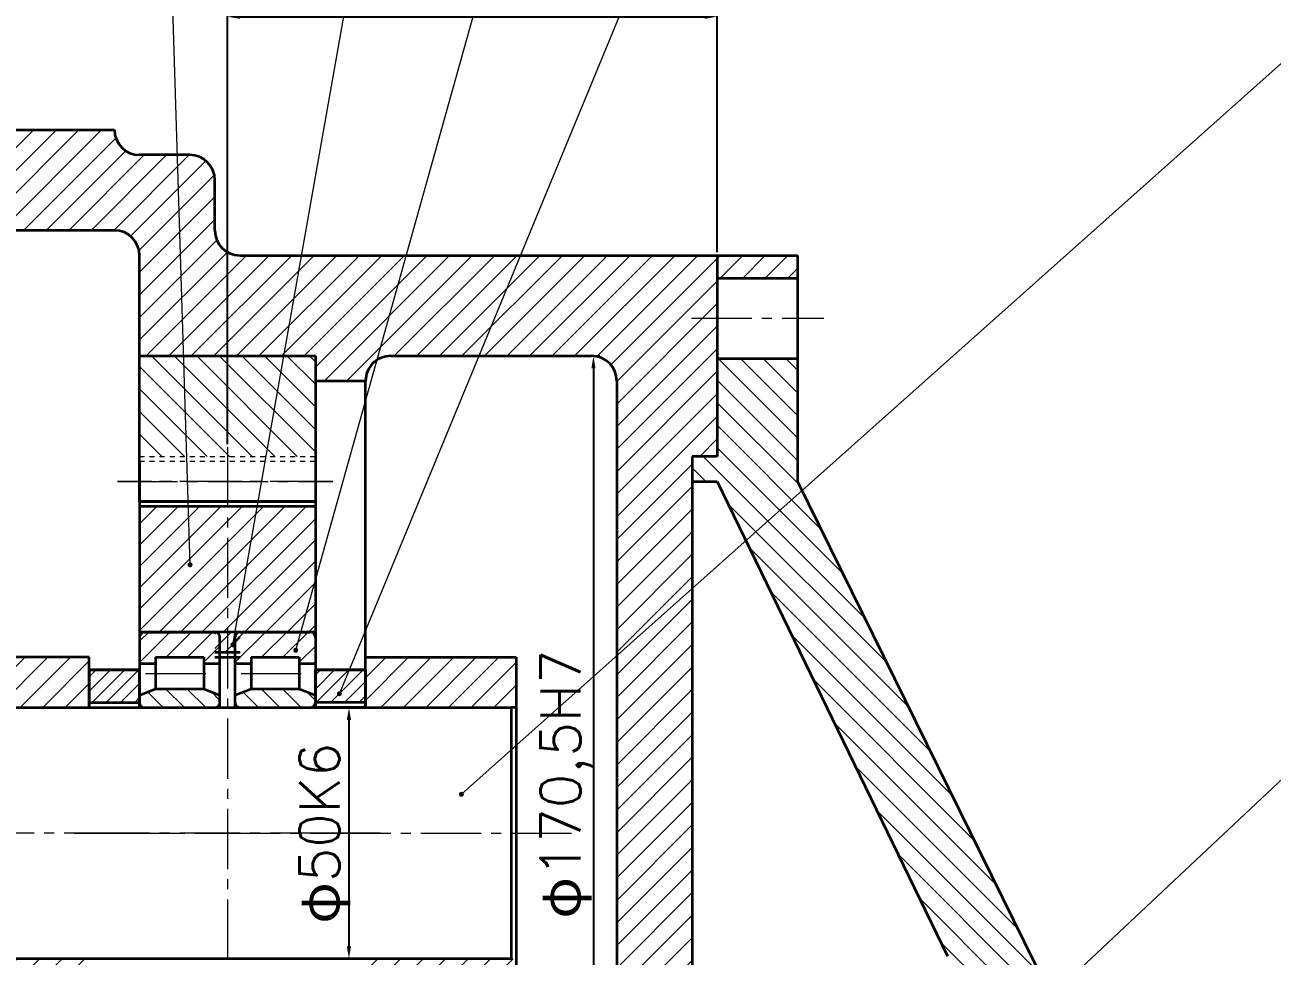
# Model space of a CAD drawing. Header units: millimetres. Extents: x -2378 to 2378, y -1682 to 1682.
# Drawn here: x -758.8 to -510.5, y 883.5 to 1068.9 of the extents above; entities that cross this region are included whole.
import ezdxf

# ---------------------------------------------------------------- set-up
doc = ezdxf.new("R2010")
doc.units = ezdxf.units.MM
doc.header["$PDSIZE"] = -5
doc.linetypes.add('点画线', pattern=[18, 12, -2, 2, -2])
doc.linetypes.add('虚线', pattern=[2, 1, -1])
doc.layers.get('Defpoints').update_dxf_attribs({"lineweight": 18})
for name, color, linetype, lineweight in [('中心线层', 1, '点画线', 18), ('剖面线层', 4, 'Continuous', 18), ('尺寸线层', 3, 'Continuous', 18), ('粗实线层', 7, 'Continuous', 35), ('细实线层', 7, 'Continuous', 18), ('虚线层', 6, '虚线', 18)]:
    doc.layers.add(name, color=color, linetype=linetype, lineweight=lineweight)
doc.styles.get("Standard").update_dxf_attribs({"font": 'txt.shx'})
doc.dimstyles.new('ISO-25', dxfattribs={"dimtxt": 8, "dimasz": 2.5, "dimexe": 1.25, "dimexo": 0.625, "dimtad": 1, "dimtxsty": 'Standard', "dimcen": 2.5, "dimdle": 5, "dimadec": 0, "dimazin": 0, "dimtfac": 1, "dimtmove": 0, "dimatfit": 3, "dimfxl": 1, "dimarcsym": 0})
pattern_1 = [(135, (0, 0), (-2.245064, -2.245064), [])]

# ---------------------------------------------------------------- blocks, each defined once
blk = doc.blocks.new('*X23')
at = {"layer": 'Defpoints', "color": 0, "transparency": 16777216}
for p in [(-621, 1070.52), (-621, 1023), (-718.5, 984.82)]:
    blk.add_point(p, dxfattribs=at)
at = {"layer": '尺寸线层', "color": 0, "linetype": 'Continuous', "lineweight": -2, "transparency": 16777216}
for p, q in [((-718.5, 985.44), (-718.5, 1071.77)), ((-716, 1070.52), (-623.5, 1070.52)), ((-621, 1023.62), (-621, 1071.77))]:
    blk.add_line(p, q, dxfattribs=at)
at = {"layer": '尺寸线层', "color": 0, "transparency": 16777216}
for points in [[(-716, 1070.93), (-716, 1070.1), (-718.5, 1070.52)], [(-623.5, 1070.93), (-623.5, 1070.1), (-621, 1070.52)]]:
    blk.add_solid(points, dxfattribs=at)
at = {"layer": '尺寸线层', "color": 0, "transparency": 16777216, "insert": (-669.75, 1075.81), "char_height": 8, "width": 34.2857, "attachment_point": 5}
blk.add_mtext('\\A1;97,5', dxfattribs=at)
blk = doc.blocks.new('*X29')
at = {"layer": 'Defpoints', "color": 0, "transparency": 16777216}
for p in [(-396, 1428.97), (-1600, 981.42), (-396, 879.73)]:
    blk.add_point(p, dxfattribs=at)
at = {"layer": '尺寸线层', "color": 0, "linetype": 'Continuous', "lineweight": -2, "transparency": 16777216}
for p, q in [((-1600, 982.04), (-1600, 1430.22)), ((-396, 880.36), (-396, 1430.22)), ((-1597.5, 1428.97), (-398.5, 1428.97))]:
    blk.add_line(p, q, dxfattribs=at)
at = {"layer": '尺寸线层', "color": 0, "transparency": 16777216}
for points in [[(-1597.5, 1429.39), (-1597.5, 1428.55), (-1600, 1428.97)], [(-398.5, 1429.39), (-398.5, 1428.55), (-396, 1428.97)]]:
    blk.add_solid(points, dxfattribs=at)
at = {"layer": '尺寸线层', "color": 0, "transparency": 16777216, "insert": (-998, 1433.59), "char_height": 8, "width": 38.8571, "attachment_point": 5}
blk.add_mtext('\\A1;1204', dxfattribs=at)
blk = doc.blocks.new('*X63')
at = {"layer": '细实线层', "color": 0}
blk.add_line((0, 0), (436.38, 409.88), dxfattribs=at)
blk = doc.blocks.new('*X64')
at = {"layer": '细实线层', "lineweight": 18}
h = blk.add_hatch(color=0, dxfattribs=at)
edge = h.paths.add_edge_path(flags=0)
edge.add_arc((0, 0), 0.5, 0, 360)
at = {"layer": '细实线层', "color": 0}
blk.add_line((0, 0), (513.13, 457.52), dxfattribs=at)
blk = doc.blocks.new('*X66')
at = {"layer": '细实线层', "lineweight": 18}
h = blk.add_hatch(color=0, dxfattribs=at)
edge = h.paths.add_edge_path(flags=0)
edge.add_arc((0, 0), 0.5, 0, 360)
at = {"layer": '细实线层', "color": 0}
blk.add_line((0, 0), (231.71, 560.87), dxfattribs=at)
blk = doc.blocks.new('*X67')
at = {"layer": '细实线层', "lineweight": 18}
h = blk.add_hatch(color=0, dxfattribs=at)
edge = h.paths.add_edge_path(flags=0)
edge.add_arc((0, 0), 0.5, 0, 360)
at = {"layer": '细实线层', "color": 0}
blk.add_line((0, 0), (154.54, 552.22), dxfattribs=at)
blk = doc.blocks.new('*X68')
at = {"layer": '细实线层', "lineweight": 18}
h = blk.add_hatch(color=0, dxfattribs=at)
edge = h.paths.add_edge_path(flags=0)
edge.add_arc((0, 0), 0.5, 0, 360)
at = {"layer": '细实线层', "color": 0}
blk.add_line((0, 0), (97.31, 551.13), dxfattribs=at)
blk = doc.blocks.new('*X69')
at = {"layer": '细实线层', "lineweight": 18}
h = blk.add_hatch(color=0, dxfattribs=at)
edge = h.paths.add_edge_path(flags=0)
edge.add_arc((0, 0), 0.5, 0, 360)
at = {"layer": '细实线层', "color": 0}
blk.add_line((0, 0), (-16.69, 535.2), dxfattribs=at)
blk = doc.blocks.new('*D94')
at = {"layer": 'Defpoints', "color": 0, "transparency": 16777216}
for p in [(-662, 933), (-694.31, 883), (-662, 883)]:
    blk.add_point(p, dxfattribs=at)
at = {"layer": '尺寸线层', "color": 0, "linetype": 'Continuous', "lineweight": -2, "transparency": 16777216}
for p, q in [((-662.62, 933), (-695.56, 933)), ((-694.31, 930.5), (-694.31, 885.5)), ((-662.62, 883), (-695.56, 883))]:
    blk.add_line(p, q, dxfattribs=at)
at = {"layer": '尺寸线层', "color": 0, "transparency": 16777216}
for points in [[(-694.73, 930.5), (-693.89, 930.5), (-694.31, 933)], [(-694.73, 885.5), (-693.89, 885.5), (-694.31, 883)]]:
    blk.add_solid(points, dxfattribs=at)
at = {"layer": '尺寸线层', "color": 0, "transparency": 16777216, "insert": (-699.09, 908), "char_height": 8, "attachment_point": 5, "rotation": 90}
blk.add_mtext('\\A1;{\\fSimSun|b0|i0|c134|p2;φ}50K6', dxfattribs=at)
blk = doc.blocks.new('*D98')
at = {"layer": 'Defpoints', "color": 0, "transparency": 16777216}
for p in [(-646, 1003), (-646, 832.5), (-645.63, 832.5)]:
    blk.add_point(p, dxfattribs=at)
at = {"layer": '尺寸线层', "color": 0, "linetype": 'Continuous', "lineweight": -2, "transparency": 16777216}
for p, q in [((-645.37, 1003), (-644.38, 1003)), ((-645.63, 1000.5), (-645.63, 835)), ((-645.37, 832.5), (-644.38, 832.5))]:
    blk.add_line(p, q, dxfattribs=at)
at = {"layer": '尺寸线层', "color": 0, "transparency": 16777216}
for points in [[(-646.05, 1000.5), (-645.22, 1000.5), (-645.63, 1003)], [(-646.05, 835), (-645.22, 835), (-645.63, 832.5)]]:
    blk.add_solid(points, dxfattribs=at)
at = {"layer": '尺寸线层', "color": 0, "transparency": 16777216, "insert": (-650.97, 917.75), "char_height": 8, "attachment_point": 5, "rotation": 90}
blk.add_mtext('\\A1;{\\fSimSun|b0|i0|c134|p2;φ}170,5H7', dxfattribs=at)

msp = doc.modelspace()

# ---------------------------------------------------------------- hatches: boundary and pattern name
at = {"layer": '剖面线层'}
h = msp.add_hatch(dxfattribs=at)
h.set_pattern_fill('ANSI31', color=256, style=0, pattern_type=0)
edge = h.paths.add_edge_path(flags=0)
edge.add_line((-701, 1003), (-701, 998))
edge.add_line((-701, 998), (-691, 998))
edge.add_arc((-686, 997.996), 5, 90.04512, 179.95488, ccw=False)
edge.add_line((-686.004, 1002.996), (-646.004, 1002.996))
edge.add_arc((-646, 997.996), 5, 0.04512, 90.04512, ccw=False)
edge.add_line((-641, 998), (-641, 875))
edge.add_line((-641, 875), (-626, 875))
edge.add_line((-626, 875), (-626, 982.996))
edge.add_line((-626, 982.996), (-621, 982.996))
edge.add_line((-621, 982.996), (-621, 1022.996))
edge.add_line((-621, 1022.996), (-626, 1022.996))
edge.add_line((-626, 1022.996), (-646.004, 1022.996))
edge.add_line((-646.004, 1022.996), (-716, 1022.996))
edge.add_arc((-716, 1027.996), 5, 180, 270, ccw=False)
edge.add_line((-721, 1027.996), (-721, 1037.996))
edge.add_arc((-726, 1037.996), 5, 0, 90)
edge.add_line((-726, 1042.996), (-736, 1042.996))
edge.add_arc((-736, 1047.996), 5, 180, 270, ccw=False)
edge.add_line((-741, 1047.996), (-765, 1047.996))
edge.add_line((-765, 1047.996), (-765, 1051.996))
edge.add_line((-765, 1051.996), (-771, 1051.996))
edge.add_line((-771, 1051.996), (-771, 1037.996))
edge.add_line((-771, 1037.996), (-771, 1027.996))
edge.add_line((-771, 1027.996), (-747, 1027.996))
edge.add_line((-747, 1027.996), (-741, 1027.996))
edge.add_arc((-741, 1022.996), 5, 0, 90, ccw=False)
edge.add_line((-736, 1022.996), (-736, 1003))
edge.add_line((-736, 1003), (-716, 1003))
edge.add_line((-716, 1003), (-701, 1003))
edge = h.paths.add_edge_path(flags=0)
edge.add_line((-841, 1040.996), (-841, 1027.996))
edge.add_line((-841, 1027.996), (-795, 1027.996))
edge.add_line((-795, 1027.996), (-795, 1037.996))
edge.add_line((-795, 1037.996), (-795, 1051.996))
edge.add_line((-795, 1051.996), (-801, 1051.996))
edge.add_line((-801, 1051.996), (-801, 1047.996))
edge.add_arc((-806, 1047.996), 5, -90, 0, ccw=False)
edge.add_line((-806, 1042.996), (-806, 1065.996))
edge.add_line((-806, 1065.996), (-822, 1065.996))
edge.add_line((-822, 1065.996), (-822, 1040.996))
edge.add_line((-822, 1040.996), (-841, 1040.996))
h = msp.add_hatch(dxfattribs=at)
h.set_pattern_fill('ANSI31', color=256, style=0, pattern_type=0)
h.paths.add_polyline_path([(-605, 1022.996), (-621, 1022.996), (-621, 1018.496), (-605, 1018.496)], flags=0)
h = msp.add_hatch(dxfattribs=at)
h.set_pattern_fill('ANSI31', color=256, style=0, pattern_type=0)
h.set_pattern_definition(pattern_1)
h.paths.add_polyline_path([(-736, 1003), (-736, 983), (-701, 983), (-701, 1003)], flags=0)
h = msp.add_hatch(dxfattribs=at)
h.set_pattern_fill('ANSI31', color=256, style=0, pattern_type=0)
h.set_pattern_definition(pattern_1)
edge = h.paths.add_edge_path(flags=0)
edge.add_line((-536, 870.5), (-536, 875))
edge.add_line((-536, 875), (-553.023, 875))
edge.add_arc((-550.998, 879.572), 5, 201.11251, 246.11251, ccw=False)
edge.add_line((-555.662, 877.771), (-605, 977.996))
edge.add_line((-605, 977.996), (-605, 1002.496))
edge.add_line((-605, 1002.496), (-621, 1002.496))
edge.add_line((-621, 1002.496), (-621, 982.996))
edge.add_line((-621, 982.996), (-626, 982.996))
edge.add_line((-626, 982.996), (-626, 977.996))
edge.add_line((-626, 977.996), (-621, 977.996))
edge.add_line((-621, 977.996), (-575.114, 883.536))
edge.add_arc((-578.649, 880), 5, -90, 44.99999, ccw=False)
edge.add_line((-578.649, 875), (-641, 875))
edge.add_line((-641, 875), (-641, 847))
edge.add_line((-641, 847), (-636, 847))
edge.add_line((-636, 847), (-636, 850))
edge.add_line((-636, 850), (-536, 850))
edge.add_line((-536, 850), (-536, 854.5))
edge.add_line((-536, 854.5), (-536, 865))
edge.add_line((-536, 865), (-536, 870.5))
h = msp.add_hatch(dxfattribs=at)
h.set_pattern_fill('无图案', color=256, style=0, pattern_type=0)
h.set_pattern_definition([(45, (0, 0), (-2.12132, 2.12132), [])])
h.paths.add_polyline_path([(-736, 948), (-736, 949), (-736, 973), (-701, 973), (-701, 948)], flags=0)
h = msp.add_hatch(dxfattribs=at)
h.set_pattern_fill('无图案', color=256, style=0, pattern_type=0)
h.set_pattern_definition([(45, (-736, 908), (-2.12132, 2.12132), [])])
edge = h.paths.add_edge_path(flags=0)
edge.add_line((-736, 941.75), (-736, 947))
edge.add_arc((-735, 947), 1, 90, 180, ccw=False)
edge.add_line((-735, 948), (-721, 948))
edge.add_arc((-721, 947), 1, 0, 90, ccw=False)
edge.add_line((-720, 947), (-720, 941.75))
edge.add_line((-720, 941.75), (-723.2, 941.75))
edge.add_line((-723.2, 941.75), (-723.2, 943))
edge.add_line((-723.2, 943), (-732.8, 943))
edge.add_line((-732.8, 943), (-732.8, 941.75))
edge.add_line((-732.8, 941.75), (-736, 941.75))
h = msp.add_hatch(dxfattribs=at)
h.set_pattern_fill('无图案', color=256, style=0, pattern_type=0)
h.set_pattern_definition([(45, (-721, 908), (-1.41421, 1.41421), [])])
h.paths.add_polyline_path([(-721, 944), (-721, 946), (-721, 948), (-716, 948), (-716, 944)], flags=0)
h = msp.add_hatch(dxfattribs=at)
h.set_pattern_fill('无图案', color=256, style=0, pattern_type=0)
h.set_pattern_definition([(45, (-717, 908), (-2.12132, 2.12132), [])])
edge = h.paths.add_edge_path(flags=0)
edge.add_line((-717, 941.75), (-717, 947))
edge.add_arc((-716, 947), 1, 90, 180, ccw=False)
edge.add_line((-716, 948), (-702, 948))
edge.add_arc((-702, 947), 1, 0, 90, ccw=False)
edge.add_line((-701, 947), (-701, 941.75))
edge.add_line((-701, 941.75), (-704.2, 941.75))
edge.add_line((-704.2, 941.75), (-704.2, 943))
edge.add_line((-704.2, 943), (-713.8, 943))
edge.add_line((-713.8, 943), (-713.8, 941.75))
edge.add_line((-713.8, 941.75), (-717, 941.75))
h = msp.add_hatch(dxfattribs=at)
h.set_pattern_fill('ANSI31', color=256, style=0, pattern_type=0)
h.paths.add_polyline_path([(-656, 873), (-661, 873), (-661, 883), (-662, 883), (-691, 883), (-691, 857.5), (-656, 857.5)], flags=0)
h.paths.add_polyline_path([(-661, 727), (-656, 727), (-656, 742.5), (-691, 742.5), (-691, 697), (-701, 697), (-718.5, 697), (-718.5, 657), (-701, 657), (-661, 657), (-661, 667)], flags=0)
h.paths.add_polyline_path([(-718.5, 697), (-736, 697), (-746, 697), (-746, 742.5), (-746, 767.5), (-746, 792), (-748, 792), (-748, 794), (-774, 794), (-774, 792), (-776, 792), (-776, 752), (-776, 748.25), (-776, 701), (-776, 657), (-736, 657), (-718.5, 657)], flags=0)
h.paths.add_polyline_path([(-746, 857.5), (-746, 883), (-775, 883), (-776, 883), (-776, 851.75), (-776, 848), (-776, 808), (-774, 808), (-774, 806), (-748, 806), (-748, 808), (-746, 808), (-746, 832.5)], flags=0)
h.paths.add_polyline_path([(-746, 943), (-776, 943), (-776, 933), (-775, 933), (-746, 933)], flags=0)
h.paths.add_polyline_path([(-661, 943), (-691, 943), (-691, 933), (-662, 933), (-661, 933)], flags=0)
h = msp.add_hatch(dxfattribs=at)
h.set_pattern_fill('无图案', color=256, style=0, pattern_type=0)
h.set_pattern_definition([(45, (-746, 908), (-1.41421, 1.41421), [])])
h.paths.add_polyline_path([(-746, 934), (-746, 937.25), (-746, 940.5), (-736, 940.5), (-736, 934)], flags=0)
h = msp.add_hatch(dxfattribs=at)
h.set_pattern_fill('无图案', color=256, style=0, pattern_type=0)
h.set_pattern_definition([(45, (0, 0), (-1.4142136, 1.4142136), [])])
h.paths.add_polyline_path([(-691, 934), (-691, 937.25), (-691, 940.5), (-701, 940.5), (-701, 934)], flags=0)
h = msp.add_hatch(dxfattribs=at)
h.set_pattern_fill('无图案', color=256, style=0, pattern_type=0)
h.set_pattern_definition([(315, (-736, 908), (2.12132, 2.12132), [])])
edge = h.paths.add_edge_path(flags=0)
edge.add_arc((-735, 934), 1, 210, 270, ccw=False)
edge.add_arc((-735, 934), 1, 180, 210, ccw=False)
edge.add_line((-736, 934), (-736, 935.5))
edge.add_line((-736, 935.5), (-732.8, 936.75))
edge.add_line((-732.8, 936.75), (-723.2, 936.75))
edge.add_line((-723.2, 936.75), (-720, 935.5))
edge.add_line((-720, 935.5), (-720, 934))
edge.add_arc((-721, 934), 1, 270, 360, ccw=False)
edge.add_line((-721, 933), (-735, 933))
h = msp.add_hatch(dxfattribs=at)
h.set_pattern_fill('无图案', color=256, style=0, pattern_type=0)
h.set_pattern_definition([(315, (-717, 908), (2.12132, 2.12132), [])])
edge = h.paths.add_edge_path(flags=0)
edge.add_arc((-716, 934), 1, 210, 270, ccw=False)
edge.add_arc((-716, 934), 1, 180, 210, ccw=False)
edge.add_line((-717, 934), (-717, 935.5))
edge.add_line((-717, 935.5), (-713.8, 936.75))
edge.add_line((-713.8, 936.75), (-704.2, 936.75))
edge.add_line((-704.2, 936.75), (-701, 935.5))
edge.add_line((-701, 935.5), (-701, 934))
edge.add_arc((-702, 934), 1, 270, 360, ccw=False)
edge.add_line((-702, 933), (-716, 933))

# ---------------------------------------------------------------- linework, layer by layer
at = {"layer": '中心线层'}
for p, q in [((-626.083, 1010.496), (-599.739, 1010.496)), ((-718.5, 984.817), (-718.5, 610.642)), ((-734.8, 939.75), (-721.2, 939.75)), ((-715.8, 939.75), (-702.2, 939.75)), ((-739, 908), (-782.674, 908)), ((-698, 908), (-739, 908)), ((-739, 908), (-717, 908)), ((-720, 908), (-698, 908)), ((-698, 908), (-649.385, 908))]:
    msp.add_line(p, q, dxfattribs=at)
at = {"layer": '中心线层', "color": 7}
msp.add_line((-698, 978), (-739, 978), dxfattribs=at)
at = {"layer": '中心线层', "linetype": '点画线', "lineweight": 18}
for p, q in [((-749, 908), (-733, 908)), ((-724, 908), (-713, 908)), ((-688, 908), (-704, 908))]:
    msp.add_line(p, q, dxfattribs=at)
at = {"layer": '中心线层', "color": 7}
msp.add_lwpolyline([(-697.546, 978), (-740.411, 978)], close=True, dxfattribs=at)
at = {"layer": '粗实线层'}
for p, q in [((-765, 1047.996), (-741, 1047.996)), ((-726, 1042.996), (-736, 1042.996)), ((-721, 1027.996), (-721, 1037.996)), ((-747, 1027.996), (-841, 1027.996)), ((-741, 1027.996), (-747, 1027.996)), ((-736, 1003), (-736, 1022.996)), ((-716, 1022.996), (-646.004, 1022.996)), ((-646.004, 1022.996), (-626, 1022.996)), ((-626, 1022.996), (-621, 1022.996)), ((-621, 1022.996), (-621, 982.996)), ((-621, 1022.996), (-605, 1022.996)), ((-605, 1022.996), (-605, 1002.496)), ((-621, 1018.496), (-605, 1018.496)), ((-736, 983), (-736, 1003)), ((-736, 1003), (-701, 1003)), ((-736, 1003), (-716, 1003)), ((-701, 1003), (-701, 983)), ((-685.996, 1002.996), (-645.996, 1002.996)), ((-621, 1002.496), (-605, 1002.496)), ((-605, 1002.496), (-605, 977.996)), ((-691, 998), (-701, 998)), ((-691, 943), (-691, 998)), ((-641, 998), (-641, 875)), ((-736, 982), (-736, 934)), ((-626, 982.996), (-626, 977.996)), ((-626, 982.996), (-626, 875)), ((-621, 982.996), (-626, 982.996)), ((-626, 977.996), (-621, 977.996)), ((-621, 977.996), (-575.114, 883.536)), ((-605, 977.996), (-555.662, 877.771)), ((-701, 974), (-701, 934)), ((-735.999, 947.052), (-736, 947)), ((-736, 947), (-736, 933)), ((-736, 947), (-736, 947)), ((-736, 947), (-736, 941.75)), ((-735.995, 947.105), (-735.999, 947.052)), ((-735.988, 947.156), (-735.995, 947.105)), ((-735.978, 947.208), (-735.988, 947.156)), ((-735.966, 947.259), (-735.978, 947.208)), ((-735.951, 947.309), (-735.966, 947.259)), ((-735.934, 947.358), (-735.951, 947.309)), ((-735.914, 947.407), (-735.934, 947.358)), ((-735.891, 947.454), (-735.914, 947.407)), ((-735.866, 947.5), (-735.891, 947.454)), ((-735.839, 947.545), (-735.866, 947.5)), ((-735.809, 947.588), (-735.839, 947.545)), ((-735.777, 947.629), (-735.809, 947.588)), ((-735.743, 947.669), (-735.777, 947.629)), ((-735.707, 947.707), (-735.743, 947.669)), ((-735.669, 947.743), (-735.707, 947.707)), ((-735.629, 947.777), (-735.669, 947.743)), ((-735.588, 947.809), (-735.629, 947.777)), ((-735.545, 947.839), (-735.588, 947.809)), ((-735.5, 947.866), (-735.545, 947.839)), ((-735.454, 947.891), (-735.5, 947.866)), ((-735.407, 947.914), (-735.454, 947.891)), ((-735.358, 947.934), (-735.407, 947.914)), ((-735.309, 947.951), (-735.358, 947.934)), ((-735.259, 947.966), (-735.309, 947.951)), ((-735.208, 947.978), (-735.259, 947.966)), ((-735.156, 947.988), (-735.208, 947.978)), ((-735.105, 947.995), (-735.156, 947.988)), ((-735.052, 947.999), (-735.105, 947.995)), ((-735, 948), (-735.052, 947.999)), ((-735, 948), (-721, 948)), ((-721, 948), (-735, 948)), ((-735, 948), (-735, 948)), ((-721, 948), (-721, 948)), ((-720.948, 947.999), (-721, 948)), ((-721, 948), (-721, 948)), ((-720.895, 947.995), (-720.948, 947.999)), ((-720.844, 947.988), (-720.895, 947.995)), ((-720.792, 947.978), (-720.844, 947.988)), ((-720.741, 947.966), (-720.792, 947.978)), ((-720.691, 947.951), (-720.741, 947.966)), ((-720.642, 947.934), (-720.691, 947.951)), ((-720.593, 947.914), (-720.642, 947.934)), ((-720.546, 947.891), (-720.593, 947.914)), ((-720.5, 947.866), (-720.546, 947.891)), ((-720.455, 947.839), (-720.5, 947.866)), ((-720.412, 947.809), (-720.455, 947.839)), ((-720.371, 947.777), (-720.412, 947.809)), ((-720.331, 947.743), (-720.371, 947.777)), ((-720.293, 947.707), (-720.331, 947.743)), ((-720.257, 947.669), (-720.293, 947.707)), ((-720.223, 947.629), (-720.257, 947.669)), ((-720.191, 947.588), (-720.223, 947.629)), ((-720.161, 947.545), (-720.191, 947.588)), ((-720.134, 947.5), (-720.161, 947.545)), ((-720.109, 947.454), (-720.134, 947.5)), ((-720.086, 947.407), (-720.109, 947.454)), ((-720.066, 947.358), (-720.086, 947.407)), ((-720.049, 947.309), (-720.066, 947.358)), ((-720.034, 947.259), (-720.049, 947.309)), ((-720.022, 947.208), (-720.034, 947.259)), ((-720.012, 947.156), (-720.022, 947.208)), ((-720.005, 947.105), (-720.012, 947.156)), ((-720.001, 947.052), (-720.005, 947.105)), ((-720, 947), (-720.001, 947.052)), ((-720, 933), (-720, 947)), ((-720, 941.75), (-720, 947)), ((-720, 947), (-720, 947)), ((-717, 947), (-717, 933)), ((-716, 948), (-716, 948)), ((-716, 948), (-702, 948)), ((-721, 944), (-716, 944)), ((-721, 944), (-721, 944)), ((-716, 944), (-716, 944)), ((-746, 943), (-776, 943)), ((-746, 933), (-746, 943)), ((-736, 941.75), (-732.8, 941.75)), ((-736, 941.75), (-736, 941.75)), ((-736, 941.75), (-736, 935.5)), ((-732.8, 943), (-723.2, 943)), ((-732.8, 943), (-732.8, 936.75)), ((-723.2, 943), (-723.2, 936.75)), ((-723.2, 941.75), (-720, 941.75)), ((-721, 943), (-716, 943)), ((-721, 943), (-721, 943)), ((-720, 935.5), (-720, 941.75)), ((-720, 941.75), (-720, 941.75)), ((-717, 941.75), (-713.8, 941.75)), ((-716, 943), (-716, 943)), ((-713.8, 943), (-704.2, 943)), ((-713.8, 943), (-713.8, 936.75)), ((-704.2, 943), (-704.2, 936.75)), ((-704.2, 941.75), (-701, 941.75)), ((-691, 943), (-661, 943)), ((-691, 933), (-691, 943)), ((-661, 943), (-661, 933)), ((-746, 940.5), (-736, 940.5)), ((-746, 940.5), (-746, 933)), ((-736, 940.5), (-746, 940.5)), ((-746, 940.5), (-746, 940.5)), ((-746, 940.5), (-746, 934)), ((-736, 940.5), (-736, 933)), ((-736, 934), (-736, 940.5)), ((-736, 940.5), (-736, 940.5)), ((-701, 940.5), (-701, 933)), ((-691, 940.5), (-701, 940.5)), ((-701, 934), (-701, 940.5)), ((-701, 940.5), (-701, 940.5)), ((-701, 940.5), (-691, 940.5)), ((-691, 940.5), (-691, 933)), ((-691, 940.5), (-691, 940.5)), ((-691, 940.5), (-691, 934)), ((-736, 935.5), (-732.8, 936.75)), ((-732.8, 936.75), (-723.2, 936.75)), ((-723.2, 936.75), (-720, 935.5)), ((-717, 935.5), (-713.8, 936.75)), ((-713.8, 936.75), (-704.2, 936.75)), ((-704.2, 936.75), (-701, 935.5)), ((-746, 934), (-736, 934)), ((-746, 934), (-746, 934)), ((-746, 934), (-746, 933)), ((-736, 935.5), (-736, 935.5)), ((-736, 935.5), (-736, 934)), ((-736, 933), (-736, 934)), ((-736, 934), (-736, 934)), ((-736, 934), (-736, 934)), ((-720, 934), (-720, 935.5)), ((-720, 935.5), (-720, 935.5)), ((-720, 934), (-720, 934)), ((-691, 934), (-701, 934)), ((-701, 933), (-701, 934)), ((-701, 934), (-701, 934)), ((-691, 934), (-691, 934)), ((-691, 934), (-691, 933)), ((-746, 933), (-736, 933)), ((-746, 933), (-746, 933)), ((-736, 933), (-736, 933)), ((-735, 933), (-721, 933)), ((-716, 933), (-702, 933)), ((-691, 933), (-701, 933)), ((-701, 933), (-701, 933)), ((-691, 933), (-691, 933)), ((-661, 933), (-662, 933)), ((-661, 933), (-661, 873)), ((-746, 908), (-746, 908)), ((-736, 908), (-736, 908)), ((-721, 908), (-721, 908))]:
    msp.add_line(p, q, dxfattribs=at)
at = {"layer": '粗实线层', "color": 7}
for p, q in [((-736, 974), (-736, 983)), ((-701, 983), (-701, 978)), ((-701, 978), (-701, 974)), ((-701, 974), (-736, 974)), ((-701, 973), (-736, 973)), ((-701, 948), (-736, 948))]:
    msp.add_line(p, q, dxfattribs=at)
msp.add_lwpolyline([(-701, 974), (-736, 974)], close=True, dxfattribs=at)
at = {"layer": '粗实线层'}
msp.add_lwpolyline([(-662, 933), (-662, 883), (-775, 883), (-775, 933)], close=True, dxfattribs=at)
for centre, radius, start, end in [((-736, 1047.996), 5, 180, 270), ((-726, 1037.996), 5, 360, 90), ((-741, 1022.996), 5, 360, 90), ((-716, 1027.996), 5, 180, 270), ((-686, 997.996), 5, 89.95488, 179.95488), ((-646, 997.996), 5, 0.04512, 90.04512), ((-735, 947), 1, 90, 180), ((-721, 947), 1, 0, 90), ((-716, 947), 1, 90, 180), ((-702, 947), 1, 0, 90), ((-735, 934), 1, 180, 270), ((-721, 934), 1, 270, 0), ((-716, 934), 1, 180, 270), ((-702, 934), 1, 270, 0)]:
    msp.add_arc(centre, radius, start, end, dxfattribs=at)
at = {"layer": '虚线层', "color": 6}
for p, q in [((-736, 983), (-701, 983)), ((-701, 982), (-736, 982))]:
    msp.add_line(p, q, dxfattribs=at)

# ---------------------------------------------------------------- block references
at = {"layer": '细实线层'}
for name, p in [('*X69', (-725.944, 961.424)), ('*X68', (-717.399, 945.494)), ('*X67', (-704.899, 944.401)), ('*X66', (-696.22, 935.75)), ('*X64', (-671.92, 915.734)), ('*X63', (-595.171, 837.397))]:
    msp.add_blockref(name, p, dxfattribs=at)

# ---------------------------------------------------------------- dimensions: what is measured, and where the dimension line sits
at = {"layer": '尺寸线层'}
for base, p1, p2, picture, middle in [((-396, 1428.969), (-1600, 981.419), (-396, 879.733), '*X29', (-998, 1433.594)), ((-621, 1070.516), (-718.5, 984.817), (-621, 1022.996), '*X23', (-669.75, 1075.807))]:
    dim = msp.add_linear_dim(base=base, p1=p1, p2=p2, dimstyle='ISO-25', override={"dimsah": 1, "dimtolj": 1, "dimtzin": 8}, dxfattribs=at)
    dim.commit()
    dim.dimension.update_dxf_attribs({"geometry": picture, "text_midpoint": middle})
for base, p1, p2, text, picture, middle in [((-645.635, 832.5), (-645.996, 1002.996), (-645.996, 832.5), '{\\fSimSun|b0|i0|c134|p2;φ}<>H7', '*D98', (-650.971, 917.748)), ((-694.309, 883), (-662, 933), (-662, 883), '{\\fSimSun|b0|i0|c134|p2;φ}<>K6', '*D94', (-699.089, 908))]:
    dim = msp.add_linear_dim(base=base, p1=p1, p2=p2, angle=90, text=text, dimstyle='ISO-25', override={"dimtolj": 1}, dxfattribs=at)
    dim.commit()
    dim.dimension.update_dxf_attribs({"geometry": picture, "text_midpoint": middle})

doc.saveas('drawing.dxf')
